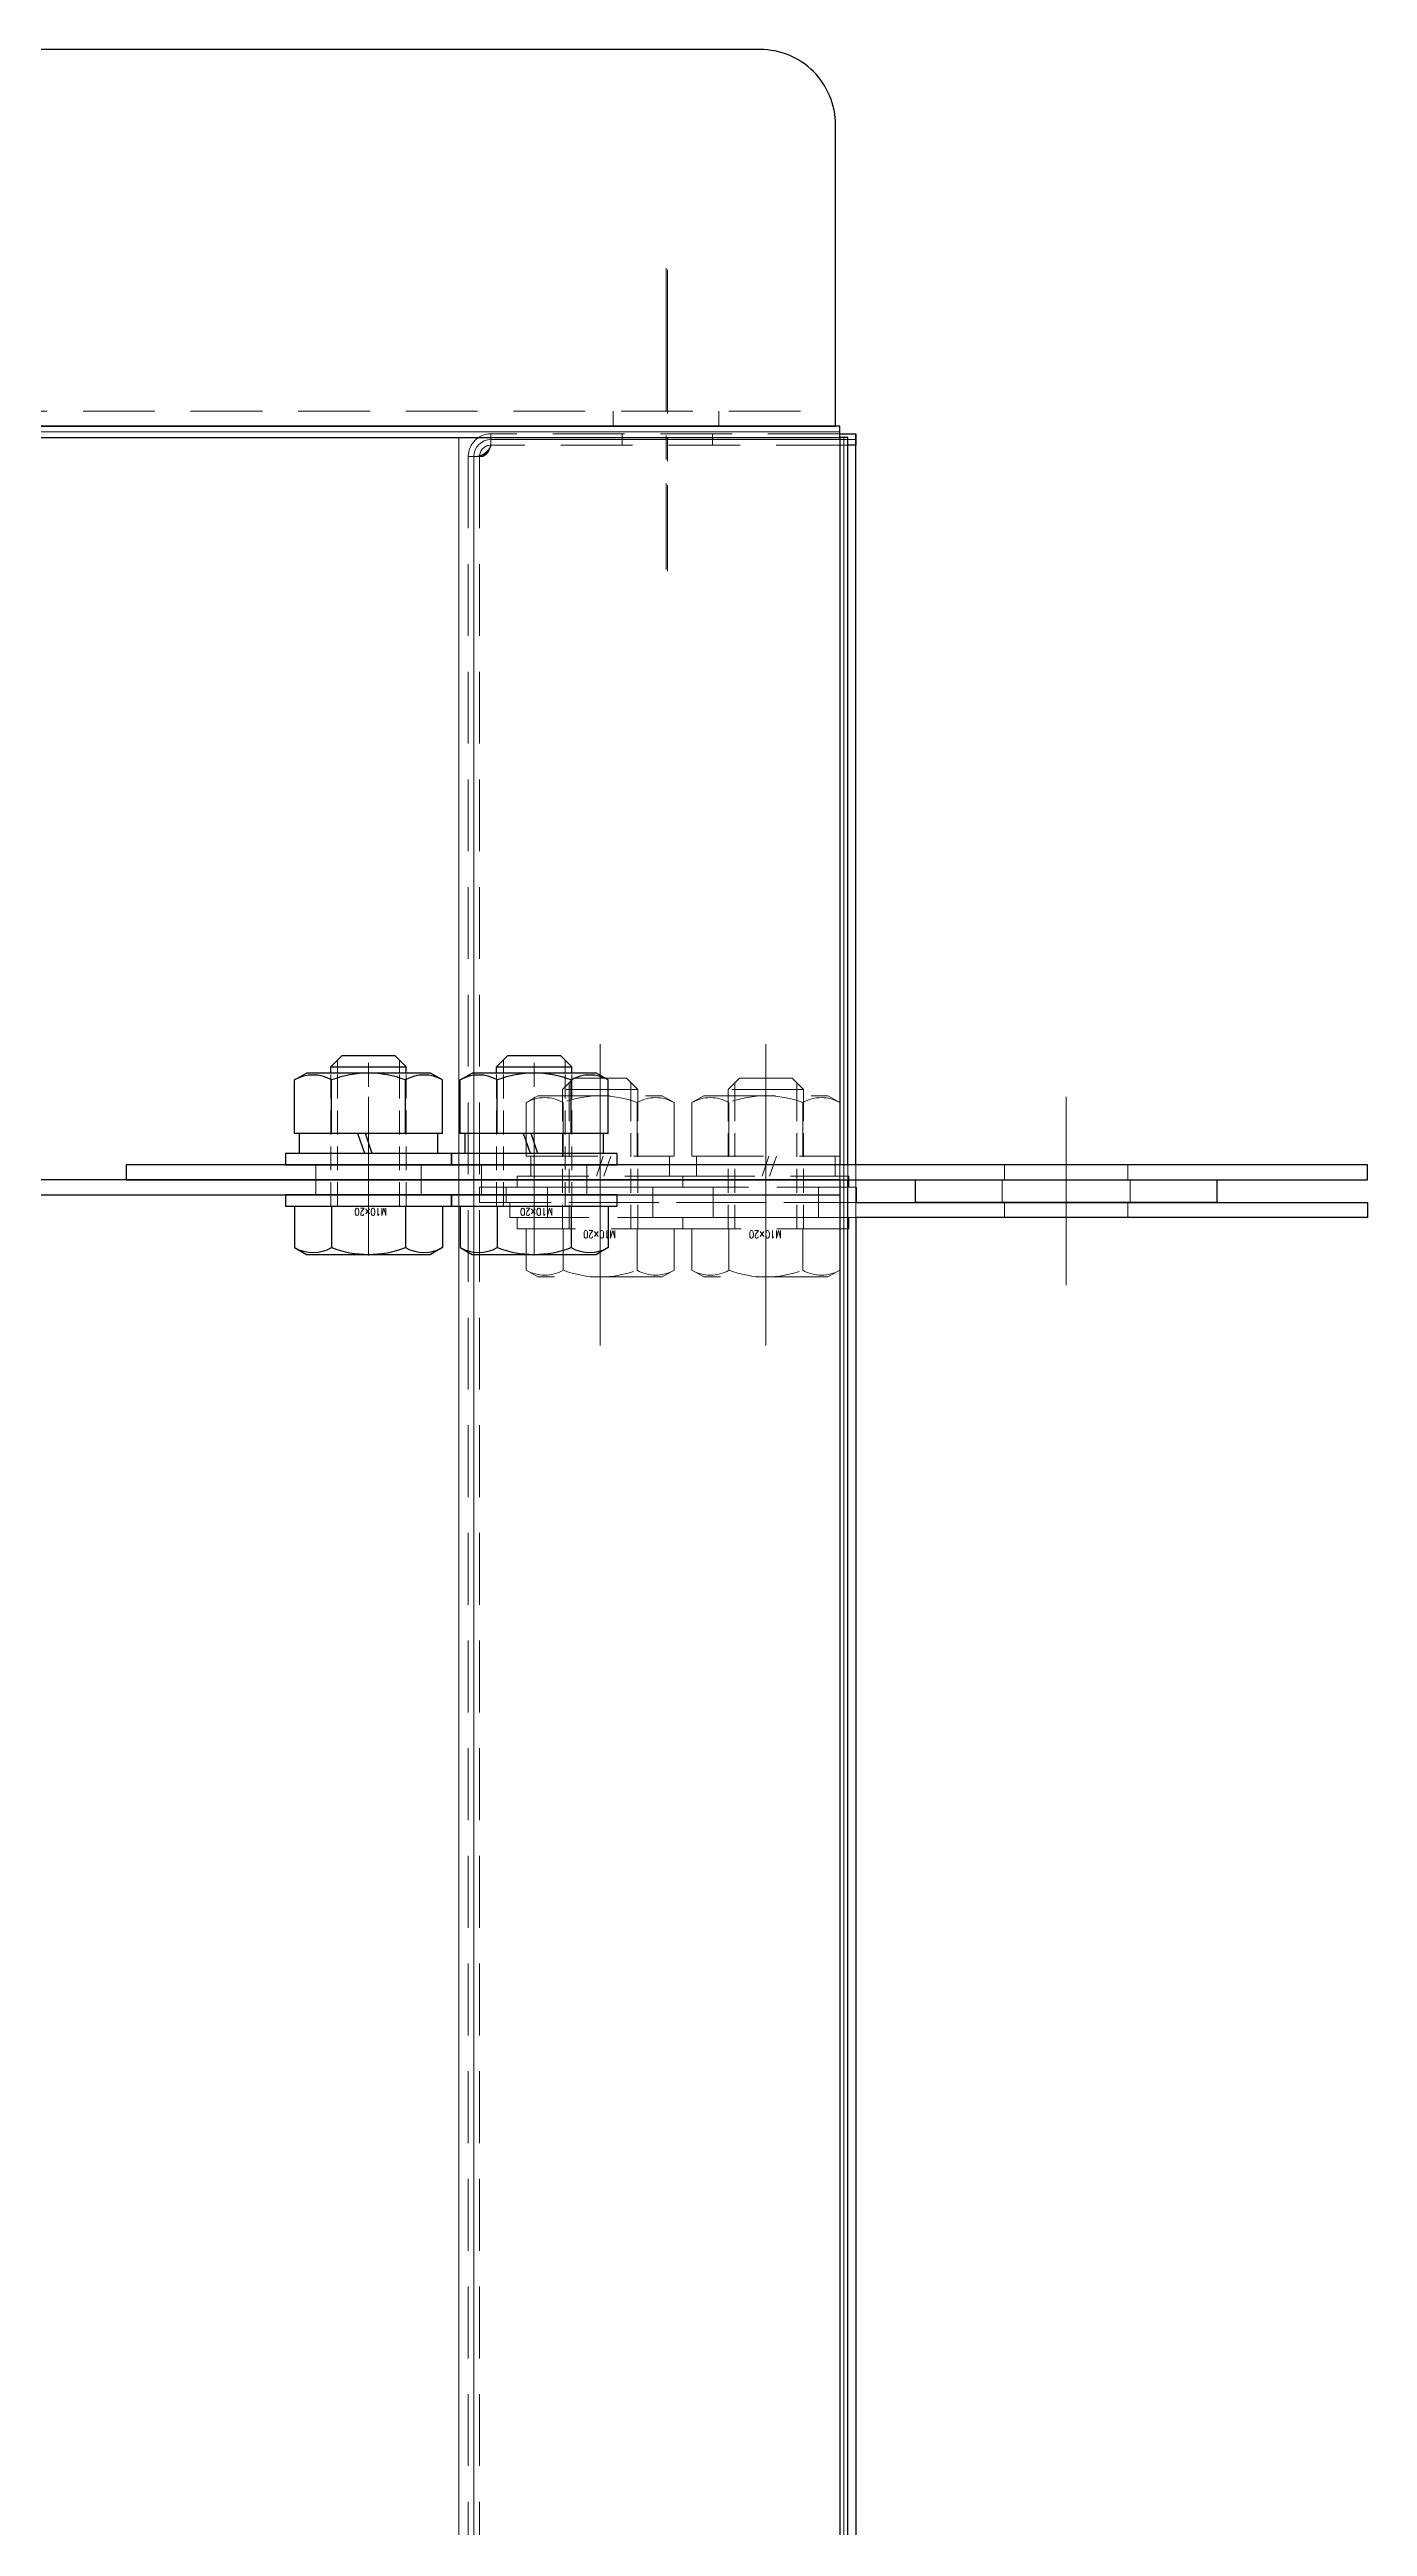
# Model space of a CAD drawing. Header units: millimetres. Extents: x 0 to 51411, y 0 to 16902.
# Drawn here: x 5434.9 to 5609.9, y 7082.2 to 7410.9 of the extents above; entities that cross this region are included whole.
import ezdxf

# ---------------------------------------------------------------- set-up
doc = ezdxf.new("R2010")
doc.units = ezdxf.units.MM
doc.linetypes.add('CENTER2', pattern=[28.575, 19.05, -3.175, 3.175, -3.175])
doc.linetypes.add('HIDDEN2', pattern=[4.7625, 3.175, -1.5875])
for name, color, linetype, lineweight in [('01_外形線', 7, 'Continuous', 25), ('02_細線', 5, 'Continuous', 13), ('03_かくれ線', 6, 'HIDDEN2', 13), ('04_中心線', 1, 'CENTER2', 9)]:
    doc.layers.add(name, color=color, linetype=linetype, lineweight=lineweight)
doc.layers.add('10_補助線', color=8, linetype='Continuous', lineweight=13, plot=False)
doc.styles.add('寸法用', font='simplex.shx', dxfattribs={"width": 0.8, "bigfont": '@extfont2.shx'})

msp = doc.modelspace()

# ---------------------------------------------------------------- linework, layer by layer
at = {"layer": '01_外形線'}
for p, q in [((5539.838, 7359.913), (5541.963, 7359.913)), ((5540.899, 7359.413), (5539.838, 7359.413)), ((5539.838, 7359.413), (5539.838, 7262.913)), ((5540.899, 7262.913), (5540.899, 7359.413)), ((5541.963, 7358.413), (5540.899, 7358.413)), ((5541.963, 7359.913), (5541.963, 7358.413)), ((5541.963, 7262.913), (5541.963, 7359.913)), ((5467.465, 7274.159), (5469.03, 7275.063)), ((5485.53, 7275.063), (5469.03, 7275.063)), ((5472.28, 7275.913), (5473.78, 7277.413)), ((5472.28, 7275.913), (5482.28, 7275.913)), ((5472.28, 7275.063), (5472.28, 7275.913)), ((5473.78, 7277.413), (5480.78, 7277.413)), ((5482.28, 7275.913), (5480.78, 7277.413)), ((5482.28, 7275.063), (5482.28, 7275.913)), ((5487.095, 7274.159), (5485.53, 7275.063)), ((5489.465, 7274.159), (5491.03, 7275.063)), ((5507.53, 7275.063), (5491.03, 7275.063)), ((5494.28, 7275.913), (5495.78, 7277.413)), ((5494.28, 7275.913), (5504.28, 7275.913)), ((5494.28, 7275.063), (5494.28, 7275.913)), ((5495.78, 7277.413), (5502.78, 7277.413)), ((5504.28, 7275.913), (5502.78, 7277.413)), ((5504.28, 7275.063), (5504.28, 7275.913)), ((5509.095, 7274.159), (5507.53, 7275.063)), ((5467.465, 7267.063), (5467.465, 7274.159)), ((5472.373, 7267.063), (5472.373, 7274.159)), ((5482.188, 7267.063), (5482.188, 7274.159)), ((5487.095, 7267.063), (5487.095, 7274.159)), ((5489.465, 7267.063), (5489.465, 7274.159)), ((5494.373, 7267.063), (5494.373, 7274.159)), ((5504.188, 7267.063), (5504.188, 7274.159)), ((5509.095, 7267.063), (5509.095, 7274.159)), ((5487.095, 7267.063), (5467.465, 7267.063)), ((5468.08, 7267.063), (5468.08, 7264.413)), ((5476.78, 7264.413), (5475.87, 7267.063)), ((5477.78, 7264.413), (5476.87, 7267.063)), ((5486.48, 7264.413), (5486.48, 7267.063)), ((5509.095, 7267.063), (5489.465, 7267.063)), ((5490.08, 7267.063), (5490.08, 7264.413)), ((5498.78, 7264.413), (5497.87, 7267.063)), ((5499.78, 7264.413), (5498.87, 7267.063)), ((5508.48, 7264.413), (5508.48, 7267.063)), ((5488.28, 7264.413), (5466.28, 7264.413)), ((5466.28, 7264.413), (5466.28, 7262.913)), ((5466.28, 7262.913), (5488.28, 7262.913)), ((5488.28, 7262.913), (5488.28, 7264.413)), ((5510.28, 7264.413), (5488.28, 7264.413)), ((5488.28, 7264.413), (5488.28, 7262.913)), ((5488.28, 7262.913), (5510.28, 7262.913)), ((5510.28, 7262.913), (5510.28, 7264.413)), ((5539.838, 7258.913), (5539.838, 6761.913)), ((5540.899, 6264.913), (5540.899, 7260.913)), ((5541.963, 7255.913), (5541.963, 6264.913))]:
    msp.add_line(p, q, dxfattribs=at)
at = {"layer": '01_外形線', "ltscale": 3}
for p, q in [((5488.28, 7258.913), (5466.28, 7258.913)), ((5466.28, 7258.913), (5466.28, 7257.413)), ((5488.28, 7257.413), (5488.28, 7258.913)), ((5510.28, 7258.913), (5488.28, 7258.913)), ((5488.28, 7258.913), (5488.28, 7257.413)), ((5510.28, 7257.413), (5510.28, 7258.913)), ((5466.28, 7257.413), (5488.28, 7257.413)), ((5467.465, 7257.413), (5467.465, 7251.916)), ((5472.373, 7257.413), (5472.373, 7251.916)), ((5482.188, 7257.413), (5482.188, 7251.916)), ((5487.095, 7257.413), (5487.095, 7251.916)), ((5488.28, 7257.413), (5510.28, 7257.413)), ((5489.465, 7257.413), (5489.465, 7251.916)), ((5494.373, 7257.413), (5494.373, 7251.916)), ((5504.188, 7257.413), (5504.188, 7251.916)), ((5509.095, 7257.413), (5509.095, 7251.916)), ((5467.465, 7251.916), (5469.03, 7251.013)), ((5487.095, 7251.916), (5485.53, 7251.013)), ((5489.465, 7251.916), (5491.03, 7251.013)), ((5509.095, 7251.916), (5507.53, 7251.013)), ((5469.03, 7251.013), (5485.53, 7251.013)), ((5491.03, 7251.013), (5507.53, 7251.013))]:
    msp.add_line(p, q, dxfattribs=at)
at = {"layer": '01_外形線'}
msp.add_lwpolyline([(4639.28, 7360.913), (5539.28, 7360.913), (5539.28, 7400.913, 0.4142136), (5529.28, 7410.913), (4649.28, 7410.913, 0.4142136), (4639.28, 7400.913)], format="xyb", close=True, dxfattribs=at)
for points in [[(4638.722, 7359.413), (5539.838, 7359.413), (5539.838, 7360.913), (4638.722, 7360.913)], [(5445.108, 7260.913), (5609.89, 7260.913), (5609.89, 7262.913), (5445.108, 7262.913)], [(4638.659, 7258.913), (5539.901, 7258.913), (5539.901, 7260.913), (4638.659, 7260.913)], [(5589.897, 7260.913), (5589.897, 7257.913), (5549.897, 7257.913), (5549.897, 7260.913)]]:
    msp.add_lwpolyline(points, close=True, dxfattribs=at)
for points in [[(5541.963, 7259.913), (5542.026, 7259.913), (5542.026, 7257.913), (5541.963, 7257.913)], [(5541.963, 7257.913), (5609.897, 7257.913), (5609.897, 7255.913), (5541.963, 7255.913)]]:
    msp.add_lwpolyline(points, dxfattribs=at)
for centre, radius, start, end in [((5469.919, 7269.909), 4.907, 60.00001, 119.99999), ((5477.28, 7261.283), 13.779, 69.136, 110.864), ((5484.641, 7269.909), 4.907, 60.00001, 119.99999), ((5491.919, 7269.909), 4.907, 60.00001, 119.99999), ((5499.28, 7261.283), 13.779, 69.136, 110.864), ((5506.641, 7269.909), 4.907, 60.00001, 119.99999)]:
    msp.add_arc(centre, radius, start, end, dxfattribs=at)
at = {"layer": '01_外形線', "ltscale": 3}
for centre, radius, start, end in [((5469.919, 7256.166), 4.907, 240.00001, 299.99999), ((5477.28, 7264.792), 13.779, 249.136, 290.864), ((5484.641, 7256.166), 4.907, 240.00001, 299.99999), ((5491.919, 7256.166), 4.907, 240.00001, 299.99999), ((5499.28, 7264.792), 13.779, 249.136, 290.864), ((5506.641, 7256.166), 4.907, 240.00001, 299.99999)]:
    msp.add_arc(centre, radius, start, end, dxfattribs=at)
at = {"layer": '02_細線'}
for p, q in [((5489.28, 7359.413), (5489.28, 6162.413)), ((5473.18, 7275.063), (5473.18, 7276.813)), ((5481.38, 7275.063), (5481.38, 7276.813)), ((5495.18, 7275.063), (5495.18, 7276.813)), ((5503.38, 7275.063), (5503.38, 7276.813))]:
    msp.add_line(p, q, dxfattribs=at)
at = {"layer": '03_かくれ線', "ltscale": 3}
for p, q in [((4639.28, 7362.913), (5539.28, 7362.913)), ((5509.78, 7362.913), (5509.78, 7360.913)), ((5523.78, 7362.913), (5523.78, 7360.913)), ((5490.526, 7356.913), (5490.526, 6162.913)), ((5491.405, 7356.913), (5490.526, 7356.913)), ((5492.026, 7356.913), (5492.026, 6162.913)), ((5539.838, 7359.913), (5493.526, 7359.913)), ((5540.902, 7358.413), (5493.526, 7358.413)), ((5540.902, 7358.413), (5540.902, 6161.413)), ((5498.211, 7271.159), (5499.776, 7272.063)), ((5499.776, 7272.063), (5516.276, 7272.063)), ((5503.026, 7272.913), (5504.526, 7274.413)), ((5513.026, 7272.913), (5503.026, 7272.913)), ((5503.026, 7271.063), (5503.026, 7272.913)), ((5503.926, 7271.063), (5503.926, 7273.813)), ((5511.526, 7274.413), (5504.526, 7274.413)), ((5508.026, 7272.063), (5508.026, 7259.913)), ((5513.026, 7272.913), (5511.526, 7274.413)), ((5512.126, 7271.063), (5512.126, 7273.813)), ((5513.026, 7271.063), (5513.026, 7272.913)), ((5517.841, 7271.159), (5516.276, 7272.063)), ((5520.211, 7271.159), (5521.776, 7272.063)), ((5521.776, 7272.063), (5538.276, 7272.063)), ((5525.026, 7272.913), (5526.526, 7274.413)), ((5535.026, 7272.913), (5525.026, 7272.913)), ((5525.026, 7271.063), (5525.026, 7272.913)), ((5525.926, 7271.063), (5525.926, 7273.813)), ((5533.526, 7274.413), (5526.526, 7274.413)), ((5530.026, 7272.063), (5530.026, 7259.913)), ((5535.026, 7272.913), (5533.526, 7274.413)), ((5534.126, 7271.063), (5534.126, 7273.813)), ((5535.026, 7271.063), (5535.026, 7272.913)), ((5539.841, 7271.159), (5538.276, 7272.063)), ((5498.211, 7264.063), (5498.211, 7271.159)), ((5503.118, 7264.063), (5503.118, 7271.159)), ((5512.933, 7264.063), (5512.933, 7271.159)), ((5517.841, 7264.063), (5517.841, 7271.159)), ((5520.211, 7264.063), (5520.211, 7271.159)), ((5525.118, 7264.063), (5525.118, 7271.159)), ((5534.933, 7264.063), (5534.933, 7271.159)), ((5539.841, 7264.063), (5539.841, 7271.159)), ((5470.28, 7262.913), (5470.28, 7260.913)), ((5484.28, 7262.913), (5484.28, 7260.913)), ((5492.28, 7262.913), (5492.28, 7260.913)), ((5498.211, 7264.063), (5517.841, 7264.063)), ((5498.826, 7261.413), (5498.826, 7264.063)), ((5506.28, 7262.913), (5506.28, 7260.913)), ((5507.526, 7261.413), (5508.436, 7264.063)), ((5508.526, 7261.413), (5509.436, 7264.063)), ((5517.226, 7264.063), (5517.226, 7261.413)), ((5520.211, 7264.063), (5539.841, 7264.063)), ((5520.826, 7261.413), (5520.826, 7264.063)), ((5529.526, 7261.413), (5530.436, 7264.063)), ((5530.526, 7261.413), (5531.436, 7264.063)), ((5539.226, 7264.063), (5539.226, 7261.413)), ((5539.838, 7262.913), (5539.838, 7258.913)), ((5540.899, 7260.913), (5540.899, 7262.913)), ((5541.963, 7262.913), (5541.963, 7255.913)), ((5561.69, 7262.913), (5561.69, 7260.913)), ((5578.09, 7262.913), (5578.09, 7260.913)), ((5470.28, 7260.913), (5470.28, 7258.913)), ((5484.28, 7260.913), (5484.28, 7258.913)), ((5492.28, 7260.913), (5492.28, 7258.913)), ((5495.561, 7259.913), (5495.561, 7257.913)), ((5497.026, 7259.913), (5497.026, 7261.413)), ((5497.026, 7261.413), (5519.026, 7261.413)), ((5519.026, 7259.913), (5497.026, 7259.913)), ((5501.026, 7259.913), (5501.026, 7257.913)), ((5506.28, 7260.913), (5506.28, 7258.913)), ((5515.026, 7259.913), (5515.026, 7257.913)), ((5519.026, 7259.913), (5519.026, 7261.413)), ((5519.026, 7261.413), (5541.026, 7261.413)), ((5519.026, 7261.413), (5519.026, 7259.913)), ((5541.026, 7259.913), (5519.026, 7259.913)), ((5523.026, 7259.913), (5523.026, 7257.913)), ((5537.026, 7259.913), (5537.026, 7257.913)), ((5541.026, 7261.413), (5541.026, 7259.913)), ((5561.397, 7260.913), (5561.397, 7257.913)), ((5578.397, 7260.913), (5578.397, 7257.913)), ((5497.026, 7255.913), (5519.026, 7255.913)), ((5497.026, 7254.413), (5497.026, 7255.913)), ((5501.026, 7255.913), (5501.026, 7257.913)), ((5515.026, 7255.913), (5515.026, 7257.913)), ((5519.026, 7255.913), (5541.026, 7255.913)), ((5519.026, 7254.413), (5519.026, 7255.913)), ((5519.026, 7255.913), (5519.026, 7254.413)), ((5523.026, 7255.913), (5523.026, 7257.913)), ((5537.026, 7255.913), (5537.026, 7257.913)), ((5541.026, 7255.913), (5541.026, 7254.413)), ((5561.697, 7255.913), (5561.697, 7257.913)), ((5578.097, 7255.913), (5578.097, 7257.913)), ((5519.026, 7254.413), (5497.026, 7254.413)), ((5498.211, 7254.413), (5498.211, 7248.916)), ((5503.118, 7254.413), (5503.118, 7248.916)), ((5512.933, 7254.413), (5512.933, 7248.916)), ((5517.841, 7254.413), (5517.841, 7248.916)), ((5541.026, 7254.413), (5519.026, 7254.413)), ((5520.211, 7254.413), (5520.211, 7248.916)), ((5525.118, 7254.413), (5525.118, 7248.916)), ((5534.933, 7254.413), (5534.933, 7248.916)), ((5539.841, 7254.413), (5539.841, 7248.916)), ((5498.211, 7248.916), (5499.776, 7248.013)), ((5517.841, 7248.916), (5516.276, 7248.013)), ((5520.211, 7248.916), (5521.776, 7248.013)), ((5539.841, 7248.916), (5538.276, 7248.013)), ((5516.276, 7248.013), (5499.776, 7248.013)), ((5538.276, 7248.013), (5521.776, 7248.013))]:
    msp.add_line(p, q, dxfattribs=at)
at = {"layer": '03_かくれ線'}
for p, q in [((5492.465, 7356.913), (5491.405, 7356.913)), ((5510.963, 7359.913), (5510.963, 7358.413)), ((5522.963, 7359.913), (5522.963, 7358.413)), ((5472.28, 7257.413), (5472.28, 7275.063)), ((5473.18, 7257.413), (5473.18, 7275.063)), ((5481.38, 7257.413), (5481.38, 7275.063)), ((5482.28, 7257.413), (5482.28, 7275.063)), ((5494.28, 7257.413), (5494.28, 7275.063)), ((5495.18, 7257.413), (5495.18, 7275.063)), ((5503.38, 7257.413), (5503.38, 7275.063)), ((5504.28, 7257.413), (5504.28, 7275.063)), ((5503.026, 7254.413), (5503.026, 7271.063)), ((5503.926, 7254.413), (5503.926, 7271.063)), ((5512.126, 7254.413), (5512.126, 7271.063)), ((5513.026, 7254.413), (5513.026, 7271.063)), ((5525.026, 7254.413), (5525.026, 7271.063)), ((5525.926, 7254.413), (5525.926, 7271.063)), ((5534.126, 7254.413), (5534.126, 7271.063)), ((5535.026, 7254.413), (5535.026, 7271.063))]:
    msp.add_line(p, q, dxfattribs=at)
at = {"layer": '03_かくれ線', "ltscale": 3}
msp.add_lwpolyline([(5492.026, 7259.913), (5492.026, 7257.913), (5542.026, 7257.913), (5542.026, 7259.913)], close=True, dxfattribs=at)
msp.add_lwpolyline([(5541.963, 7257.913), (5496.026, 7257.913), (5496.026, 7255.913), (5541.963, 7255.913)], dxfattribs=at)
for centre, radius, start, end in [((5493.526, 7356.913), 3, 90, 180), ((5491.404, 7359.163), 2.25, 270.00795, 340.52083), ((5493.526, 7356.913), 1.5, 90, 180), ((5500.665, 7266.909), 4.907, 60.00001, 119.99999), ((5508.026, 7258.283), 13.779, 69.136, 110.864), ((5515.387, 7266.909), 4.907, 60.00001, 119.99999), ((5522.665, 7266.909), 4.907, 60.00001, 119.99999), ((5530.026, 7258.283), 13.779, 69.136, 110.864), ((5537.387, 7266.909), 4.907, 60.00001, 119.99999), ((5500.665, 7253.166), 4.907, 240.00001, 299.99999), ((5508.026, 7261.792), 13.779, 249.136, 290.864), ((5515.387, 7253.166), 4.907, 240.00001, 299.99999), ((5522.665, 7253.166), 4.907, 240.00001, 299.99999), ((5530.026, 7261.792), 13.779, 249.136, 290.864), ((5537.387, 7253.166), 4.907, 240.00001, 299.99999)]:
    msp.add_arc(centre, radius, start, end, dxfattribs=at)
at = {"layer": '03_かくれ線'}
msp.add_arc((5491.519, 7358.706), 2.028, 297.80244, 351.66878, dxfattribs=at)
at = {"layer": '04_中心線'}
for p, q in [((5516.78, 7381.913), (5516.78, 7341.913)), ((5516.963, 7381.663), (5516.963, 7341.663)), ((5508.026, 7278.913), (5508.026, 7238.913)), ((5530.026, 7278.913), (5530.026, 7238.913)), ((5477.28, 7251.013), (5477.28, 7277.413)), ((5499.28, 7251.013), (5499.28, 7277.413)), ((5477.28, 7271.913), (5477.28, 7251.913)), ((5499.28, 7271.913), (5499.28, 7251.913)), ((5508.026, 7248.013), (5508.026, 7274.413)), ((5530.026, 7248.013), (5530.026, 7274.413)), ((5569.89, 7271.913), (5569.89, 7251.913)), ((5477.28, 7269.913), (5477.28, 7249.913)), ((5499.28, 7269.913), (5499.28, 7249.913)), ((5508.026, 7246.913), (5508.026, 7266.913)), ((5530.026, 7246.913), (5530.026, 7266.913)), ((5569.897, 7246.913), (5569.897, 7266.913)), ((5569.897, 7266.913), (5569.897, 7251.913))]:
    msp.add_line(p, q, dxfattribs=at)
at = {"layer": '10_補助線'}
for p, q in [((4638.722, 7360.163), (5539.838, 7360.163)), ((5491.276, 7356.913), (5491.276, 6162.913)), ((5493.526, 7359.913), (5493.526, 7358.413)), ((5541.963, 7359.163), (5493.526, 7359.163)), ((5540.369, 7359.413), (5540.369, 6162.413))]:
    msp.add_line(p, q, dxfattribs=at)
for centre, radius, start, end in [((5493.526, 7356.913), 2.25, 90, 180), ((5491.647, 7358.812), 1.921, 278.62934, 347.99837)]:
    msp.add_arc(centre, radius, start, end, dxfattribs=at)

# ---------------------------------------------------------------- texts
at = {"layer": '10_補助線', "style": '寸法用', "width": 0.8}
for p in [(5479.74, 7257.163), (5501.74, 7257.163), (5510.107, 7254.163), (5532.107, 7254.163)]:
    msp.add_text('M10×20', height=1, rotation=180, dxfattribs=at).set_placement(p)

doc.saveas('drawing.dxf')
